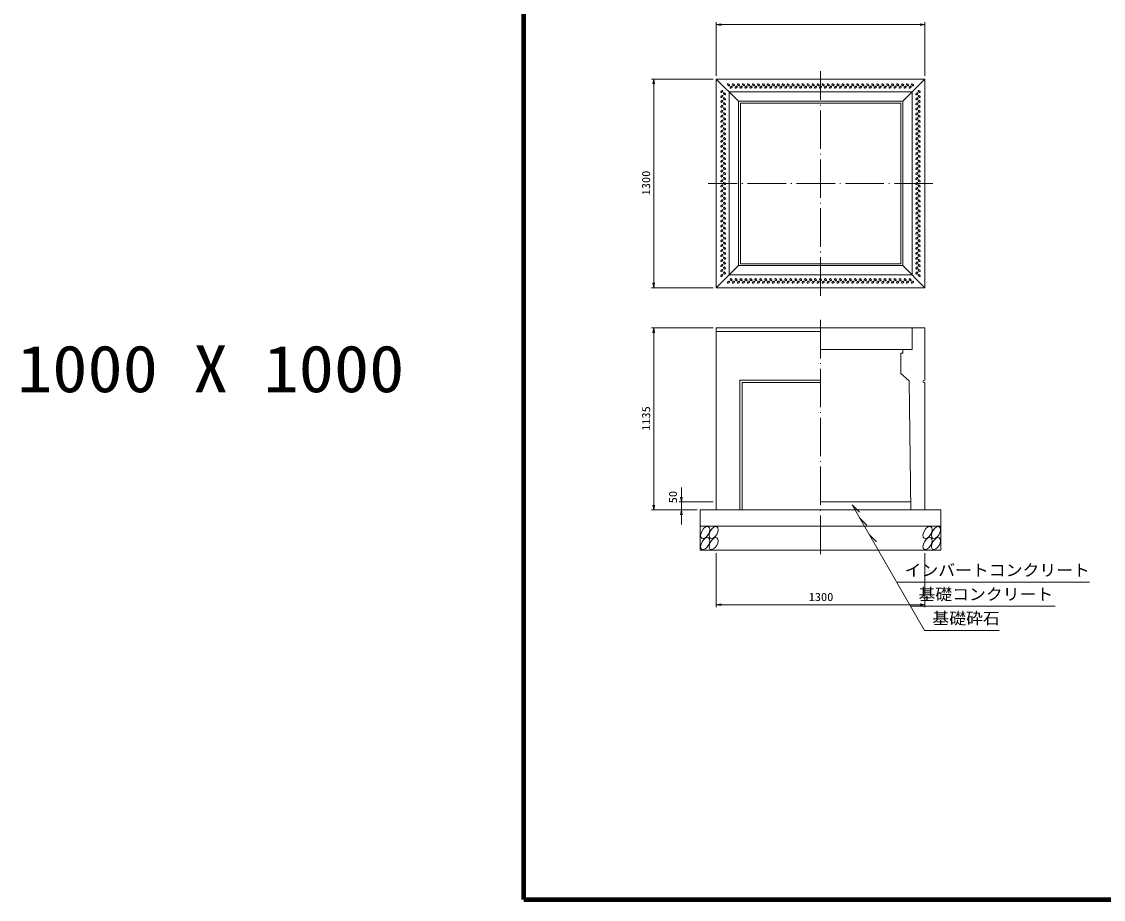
# Model space of a CAD drawing. Units: millimetres, scale not verified. Extents: x -8410 to 41710, y -74801 to 5940.
# Drawn here: x 5280 to 12023, y -74801 to -69332 of the extents above; entities that cross this region are included whole.
import ezdxf
from ezdxf.enums import TextEntityAlignment as Align

# ---------------------------------------------------------------- set-up
doc = ezdxf.new("R2010")
doc.units = ezdxf.units.MM
doc.header["$LTSCALE"] = 20
doc.linetypes.add('LONG_DASHED_DOTTED', pattern=[15.25, 12, -1.5, 0.25, -1.5])
for name, color, linetype, lineweight in [('0-0_グループ[0](0)-D-BMK(0)', 2, 'LONG_DASHED_DOTTED', 13), ('0-1_グループ[0](0)-D-STR(1)', 1, 'Continuous', 13), ('0-2_グループ[0](0)-D-STR-DIM(2)', 7, 'Continuous', 13), ('0-3_グループ[0](0)-D-STR-HTXT(3)', 7, 'Continuous', 13), ('0-5_グループ[0](0)-D-TTL(5)', 2, 'Continuous', 140)]:
    doc.layers.add(name, color=color, linetype=linetype, lineweight=lineweight)
doc.layers.add('0-4_グループ[0](0)-D-STR-TXT(4)', color=7, linetype='Continuous')
doc.layers.add('0-6_グループ[0](0)-D-TTL-TXT(6)', color=7, linetype='Continuous')
doc.styles.add('ＭＳ ゴシック', font='')
doc.styles.get('ＭＳ ゴシック').set_extended_font_data('MS Gothic')

msp = doc.modelspace()

# ---------------------------------------------------------------- linework, layer by layer
at = {"layer": '0-0_グループ[0](0)-D-BMK(0)'}
for p, q in [((10260, -71040), (10260, -69640)), ((10960, -70340), (9560, -70340)), ((10260, -71190), (10260, -72675))]:
    msp.add_line(p, q, dxfattribs=at)
at = {"layer": '0-1_グループ[0](0)-D-STR(1)'}
for p, q in [((9610, -69690), (10910, -69690)), ((9610, -70990), (9610, -69690)), ((9610, -69690), (9748, -69828)), ((10772, -69828), (10910, -69690)), ((10910, -69690), (10910, -70990)), ((9690, -69770), (10830, -69770)), ((9690, -70910), (9690, -69770)), ((10830, -69770), (10830, -70910)), ((9748, -69828), (10772, -69828)), ((9748, -70852), (9748, -69828)), ((9760, -69840), (10760, -69840)), ((9760, -70840), (9760, -69840)), ((10760, -69840), (10760, -70840)), ((10772, -69828), (10772, -70852)), ((9610, -70990), (9748, -70852)), ((10772, -70852), (9748, -70852)), ((10760, -70840), (9760, -70840)), ((10772, -70852), (10910, -70990)), ((10830, -70910), (9690, -70910)), ((10910, -70990), (9610, -70990)), ((10910, -71240), (9610, -71240)), ((9610, -71240), (9610, -72375)), ((10260, -71263.3), (9610, -71263.3)), ((10910, -71240), (10910, -71566.5)), ((10760, -71397), (10760, -71525)), ((9756.5, -71566.5), (9756.5, -72375)), ((9756.5, -71566.5), (10260, -71566.5)), ((9771.5, -71581.5), (9771.5, -72375)), ((9771.5, -71581.5), (10260, -71581.5)), ((10900, -71570), (10910, -71566.5)), ((10910, -71581.5), (10910, -72375)), ((10822.59, -72325), (10260, -72325)), ((11010, -72375), (9510, -72375)), ((9510, -72375), (9510, -72625)), ((11010, -72375), (11010, -72625)), ((11010, -72475), (9510, -72475)), ((11010, -72625), (9510, -72625))]:
    msp.add_line(p, q, dxfattribs=at)
for points in [[(10830, -71240), (10830, -71375), (10260, -71375)], [(10772, -71375), (10772, -71397), (10760, -71397)], [(10760, -71525), (10813, -71570), (10823.22, -72375)], [(10910, -71581.5), (10900, -71578), (10900, -71570)]]:
    msp.add_lwpolyline(points, dxfattribs=at)
for centre, major_axis, ratio in [((9686.5, -69724.75), (-6.01, 6.01), 0.529412), ((9717.5, -69724.75), (-6.01, 6.01), 0.529412), ((9748.5, -69724.75), (-6.01, 6.01), 0.529412), ((9779.5, -69724.75), (-6.01, 6.01), 0.529412), ((9810.5, -69724.75), (-6.01, 6.01), 0.529412), ((9841.5, -69724.75), (-6.01, 6.01), 0.529412), ((9872.5, -69724.75), (-6.01, 6.01), 0.529412), ((9903.5, -69724.75), (-6.01, 6.01), 0.529412), ((9934.5, -69724.75), (-6.01, 6.01), 0.529412), ((9965.5, -69724.75), (-6.01, 6.01), 0.529412), ((9996.5, -69724.75), (-6.01, 6.01), 0.529412), ((10027.5, -69724.75), (-6.01, 6.01), 0.529412), ((10058.5, -69724.75), (-6.01, 6.01), 0.529412), ((10089.5, -69724.75), (-6.01, 6.01), 0.529412), ((10120.5, -69724.75), (-6.01, 6.01), 0.529412), ((10151.5, -69724.75), (-6.01, 6.01), 0.529412), ((10182.5, -69724.75), (-6.01, 6.01), 0.529412), ((10213.5, -69724.75), (-6.01, 6.01), 0.529412), ((10244.5, -69724.75), (-6.01, 6.01), 0.529412), ((10275.5, -69724.75), (-6.01, 6.01), 0.529412), ((10306.5, -69724.75), (-6.01, 6.01), 0.529412), ((10337.5, -69724.75), (-6.01, 6.01), 0.529412), ((10368.5, -69724.75), (-6.01, 6.01), 0.529412), ((10399.5, -69724.75), (-6.01, 6.01), 0.529412), ((10430.5, -69724.75), (-6.01, 6.01), 0.529412), ((10461.5, -69724.75), (-6.01, 6.01), 0.529412), ((10492.5, -69724.75), (-6.01, 6.01), 0.529412), ((10523.5, -69724.75), (-6.01, 6.01), 0.529412), ((10554.5, -69724.75), (-6.01, 6.01), 0.529412), ((10585.5, -69724.75), (-6.01, 6.01), 0.529412), ((10616.5, -69724.75), (-6.01, 6.01), 0.529412), ((10647.5, -69724.75), (-6.01, 6.01), 0.529412), ((10678.5, -69724.75), (-6.01, 6.01), 0.529412), ((10709.5, -69724.75), (-6.01, 6.01), 0.529412), ((10740.5, -69724.75), (-6.01, 6.01), 0.529412), ((10771.5, -69724.75), (-6.01, 6.01), 0.529412), ((10802.5, -69724.75), (-6.01, 6.01), 0.529412), ((10833.5, -69724.75), (-6.01, 6.01), 0.529412), ((9644.75, -69766.5), (-6.01, -6.01), 0.529412), ((9644.75, -69797.5), (-6.01, -6.01), 0.529412), ((9660.25, -69782), (-6.01, 6.01), 0.529412), ((9702, -69740.25), (6.01, 6.01), 0.529412), ((9733, -69740.25), (6.01, 6.01), 0.529412), ((9764, -69740.25), (6.01, 6.01), 0.529412), ((9795, -69740.25), (6.01, 6.01), 0.529412), ((9826, -69740.25), (6.01, 6.01), 0.529412), ((9857, -69740.25), (6.01, 6.01), 0.529412), ((9888, -69740.25), (6.01, 6.01), 0.529412), ((9919, -69740.25), (6.01, 6.01), 0.529412), ((9950, -69740.25), (6.01, 6.01), 0.529412), ((9981, -69740.25), (6.01, 6.01), 0.529412), ((10012, -69740.25), (6.01, 6.01), 0.529412), ((10043, -69740.25), (6.01, 6.01), 0.529412), ((10074, -69740.25), (6.01, 6.01), 0.529412), ((10105, -69740.25), (6.01, 6.01), 0.529412), ((10136, -69740.25), (6.01, 6.01), 0.529412), ((10167, -69740.25), (6.01, 6.01), 0.529412), ((10198, -69740.25), (6.01, 6.01), 0.529412), ((10229, -69740.25), (6.01, 6.01), 0.529412), ((10260, -69740.25), (6.01, 6.01), 0.529412), ((10291, -69740.25), (6.01, 6.01), 0.529412), ((10322, -69740.25), (6.01, 6.01), 0.529412), ((10353, -69740.25), (6.01, 6.01), 0.529412), ((10384, -69740.25), (6.01, 6.01), 0.529412), ((10415, -69740.25), (6.01, 6.01), 0.529412), ((10446, -69740.25), (6.01, 6.01), 0.529412), ((10477, -69740.25), (6.01, 6.01), 0.529412), ((10508, -69740.25), (6.01, 6.01), 0.529412), ((10539, -69740.25), (6.01, 6.01), 0.529412), ((10570, -69740.25), (6.01, 6.01), 0.529412), ((10601, -69740.25), (6.01, 6.01), 0.529412), ((10632, -69740.25), (6.01, 6.01), 0.529412), ((10663, -69740.25), (6.01, 6.01), 0.529412), ((10694, -69740.25), (6.01, 6.01), 0.529412), ((10725, -69740.25), (6.01, 6.01), 0.529412), ((10756, -69740.25), (6.01, 6.01), 0.529412), ((10787, -69740.25), (6.01, 6.01), 0.529412), ((10818, -69740.25), (6.01, 6.01), 0.529412), ((10859.75, -69782), (6.01, 6.01), 0.529412), ((10875.25, -69766.5), (6.01, -6.01), 0.529412), ((10875.25, -69797.5), (6.01, -6.01), 0.529412), ((9644.75, -69828.5), (-6.01, -6.01), 0.529412), ((9644.75, -69859.5), (-6.01, -6.01), 0.529412), ((9660.25, -69813), (-6.01, 6.01), 0.529412), ((9660.25, -69844), (-6.01, 6.01), 0.529412), ((10859.75, -69813), (6.01, 6.01), 0.529412), ((10859.75, -69844), (6.01, 6.01), 0.529412), ((10875.25, -69828.5), (6.01, -6.01), 0.529412), ((10875.25, -69859.5), (6.01, -6.01), 0.529412), ((9644.75, -69890.5), (-6.01, -6.01), 0.529412), ((9644.75, -69921.5), (-6.01, -6.01), 0.529412), ((9660.25, -69875), (-6.01, 6.01), 0.529412), ((9660.25, -69906), (-6.01, 6.01), 0.529412), ((10859.75, -69875), (6.01, 6.01), 0.529412), ((10859.75, -69906), (6.01, 6.01), 0.529412), ((10875.25, -69890.5), (6.01, -6.01), 0.529412), ((10875.25, -69921.5), (6.01, -6.01), 0.529412), ((9644.75, -69952.5), (-6.01, -6.01), 0.529412), ((9644.75, -69983.5), (-6.01, -6.01), 0.529412), ((9660.25, -69937), (-6.01, 6.01), 0.529412), ((9660.25, -69968), (-6.01, 6.01), 0.529412), ((9660.25, -69999), (-6.01, 6.01), 0.529412), ((10859.75, -69937), (6.01, 6.01), 0.529412), ((10859.75, -69968), (6.01, 6.01), 0.529412), ((10859.75, -69999), (6.01, 6.01), 0.529412), ((10875.25, -69952.5), (6.01, -6.01), 0.529412), ((10875.25, -69983.5), (6.01, -6.01), 0.529412), ((9644.75, -70014.5), (-6.01, -6.01), 0.529412), ((9644.75, -70045.5), (-6.01, -6.01), 0.529412), ((9660.25, -70030), (-6.01, 6.01), 0.529412), ((9660.25, -70061), (-6.01, 6.01), 0.529412), ((10859.75, -70030), (6.01, 6.01), 0.529412), ((10859.75, -70061), (6.01, 6.01), 0.529412), ((10875.25, -70014.5), (6.01, -6.01), 0.529412), ((10875.25, -70045.5), (6.01, -6.01), 0.529412), ((9644.75, -70076.5), (-6.01, -6.01), 0.529412), ((9644.75, -70107.5), (-6.01, -6.01), 0.529412), ((9660.25, -70092), (-6.01, 6.01), 0.529412), ((9660.25, -70123), (-6.01, 6.01), 0.529412), ((10859.75, -70092), (6.01, 6.01), 0.529412), ((10859.75, -70123), (6.01, 6.01), 0.529412), ((10875.25, -70076.5), (6.01, -6.01), 0.529412), ((10875.25, -70107.5), (6.01, -6.01), 0.529412), ((9644.75, -70138.5), (-6.01, -6.01), 0.529412), ((9644.75, -70169.5), (-6.01, -6.01), 0.529412), ((9644.75, -70200.5), (-6.01, -6.01), 0.529412), ((9660.25, -70154), (-6.01, 6.01), 0.529412), ((9660.25, -70185), (-6.01, 6.01), 0.529412), ((10859.75, -70154), (6.01, 6.01), 0.529412), ((10859.75, -70185), (6.01, 6.01), 0.529412), ((10875.25, -70138.5), (6.01, -6.01), 0.529412), ((10875.25, -70169.5), (6.01, -6.01), 0.529412), ((10875.25, -70200.5), (6.01, -6.01), 0.529412), ((9644.75, -70231.5), (-6.01, -6.01), 0.529412), ((9644.75, -70262.5), (-6.01, -6.01), 0.529412), ((9660.25, -70216), (-6.01, 6.01), 0.529412), ((9660.25, -70247), (-6.01, 6.01), 0.529412), ((10859.75, -70216), (6.01, 6.01), 0.529412), ((10859.75, -70247), (6.01, 6.01), 0.529412), ((10875.25, -70231.5), (6.01, -6.01), 0.529412), ((10875.25, -70262.5), (6.01, -6.01), 0.529412), ((9644.75, -70293.5), (-6.01, -6.01), 0.529412), ((9644.75, -70324.5), (-6.01, -6.01), 0.529412), ((9660.25, -70278), (-6.01, 6.01), 0.529412), ((9660.25, -70309), (-6.01, 6.01), 0.529412), ((10859.75, -70278), (6.01, 6.01), 0.529412), ((10859.75, -70309), (6.01, 6.01), 0.529412), ((10875.25, -70293.5), (6.01, -6.01), 0.529412), ((10875.25, -70324.5), (6.01, -6.01), 0.529412), ((9644.75, -70355.5), (-6.01, -6.01), 0.529412), ((9644.75, -70386.5), (-6.01, -6.01), 0.529412), ((9660.25, -70340), (-6.01, 6.01), 0.529412), ((9660.25, -70371), (-6.01, 6.01), 0.529412), ((9660.25, -70402), (-6.01, 6.01), 0.529412), ((10859.75, -70340), (6.01, 6.01), 0.529412), ((10859.75, -70371), (6.01, 6.01), 0.529412), ((10859.75, -70402), (6.01, 6.01), 0.529412), ((10875.25, -70355.5), (6.01, -6.01), 0.529412), ((10875.25, -70386.5), (6.01, -6.01), 0.529412), ((9644.75, -70417.5), (-6.01, -6.01), 0.529412), ((9644.75, -70448.5), (-6.01, -6.01), 0.529412), ((9660.25, -70433), (-6.01, 6.01), 0.529412), ((9660.25, -70464), (-6.01, 6.01), 0.529412), ((10859.75, -70433), (6.01, 6.01), 0.529412), ((10859.75, -70464), (6.01, 6.01), 0.529412), ((10875.25, -70417.5), (6.01, -6.01), 0.529412), ((10875.25, -70448.5), (6.01, -6.01), 0.529412), ((9644.75, -70479.5), (-6.01, -6.01), 0.529412), ((9644.75, -70510.5), (-6.01, -6.01), 0.529412), ((9644.75, -70541.5), (-6.01, -6.01), 0.529412), ((9660.25, -70495), (-6.01, 6.01), 0.529412), ((9660.25, -70526), (-6.01, 6.01), 0.529412), ((10859.75, -70495), (6.01, 6.01), 0.529412), ((10859.75, -70526), (6.01, 6.01), 0.529412), ((10875.25, -70479.5), (6.01, -6.01), 0.529412), ((10875.25, -70510.5), (6.01, -6.01), 0.529412), ((10875.25, -70541.5), (6.01, -6.01), 0.529412), ((9644.75, -70572.5), (-6.01, -6.01), 0.529412), ((9644.75, -70603.5), (-6.01, -6.01), 0.529412), ((9660.25, -70557), (-6.01, 6.01), 0.529412), ((9660.25, -70588), (-6.01, 6.01), 0.529412), ((10859.75, -70557), (6.01, 6.01), 0.529412), ((10859.75, -70588), (6.01, 6.01), 0.529412), ((10875.25, -70572.5), (6.01, -6.01), 0.529412), ((10875.25, -70603.5), (6.01, -6.01), 0.529412), ((9644.75, -70634.5), (-6.01, -6.01), 0.529412), ((9644.75, -70665.5), (-6.01, -6.01), 0.529412), ((9660.25, -70619), (-6.01, 6.01), 0.529412), ((9660.25, -70650), (-6.01, 6.01), 0.529412), ((10859.75, -70619), (6.01, 6.01), 0.529412), ((10859.75, -70650), (6.01, 6.01), 0.529412), ((10875.25, -70634.5), (6.01, -6.01), 0.529412), ((10875.25, -70665.5), (6.01, -6.01), 0.529412), ((9644.75, -70696.5), (-6.01, -6.01), 0.529412), ((9644.75, -70727.5), (-6.01, -6.01), 0.529412), ((9660.25, -70681), (-6.01, 6.01), 0.529412), ((9660.25, -70712), (-6.01, 6.01), 0.529412), ((9660.25, -70743), (-6.01, 6.01), 0.529412), ((10859.75, -70681), (6.01, 6.01), 0.529412), ((10859.75, -70712), (6.01, 6.01), 0.529412), ((10859.75, -70743), (6.01, 6.01), 0.529412), ((10875.25, -70696.5), (6.01, -6.01), 0.529412), ((10875.25, -70727.5), (6.01, -6.01), 0.529412), ((9644.75, -70758.5), (-6.01, -6.01), 0.529412), ((9644.75, -70789.5), (-6.01, -6.01), 0.529412), ((9660.25, -70774), (-6.01, 6.01), 0.529412), ((9660.25, -70805), (-6.01, 6.01), 0.529412), ((10859.75, -70774), (6.01, 6.01), 0.529412), ((10859.75, -70805), (6.01, 6.01), 0.529412), ((10875.25, -70758.5), (6.01, -6.01), 0.529412), ((10875.25, -70789.5), (6.01, -6.01), 0.529412), ((9644.75, -70820.5), (-6.01, -6.01), 0.529412), ((9644.75, -70851.5), (-6.01, -6.01), 0.529412), ((9660.25, -70836), (-6.01, 6.01), 0.529412), ((9660.25, -70867), (-6.01, 6.01), 0.529412), ((10859.75, -70836), (6.01, 6.01), 0.529412), ((10859.75, -70867), (6.01, 6.01), 0.529412), ((10875.25, -70820.5), (6.01, -6.01), 0.529412), ((10875.25, -70851.5), (6.01, -6.01), 0.529412), ((9644.75, -70882.5), (-6.01, -6.01), 0.529412), ((9644.75, -70913.5), (-6.01, -6.01), 0.529412), ((9660.25, -70898), (-6.01, 6.01), 0.529412), ((9702, -70939.75), (6.01, -6.01), 0.529412), ((9733, -70939.75), (6.01, -6.01), 0.529412), ((9764, -70939.75), (6.01, -6.01), 0.529412), ((9795, -70939.75), (6.01, -6.01), 0.529412), ((9826, -70939.75), (6.01, -6.01), 0.529412), ((9857, -70939.75), (6.01, -6.01), 0.529412), ((9888, -70939.75), (6.01, -6.01), 0.529412), ((9919, -70939.75), (6.01, -6.01), 0.529412), ((9950, -70939.75), (6.01, -6.01), 0.529412), ((9981, -70939.75), (6.01, -6.01), 0.529412), ((10012, -70939.75), (6.01, -6.01), 0.529412), ((10043, -70939.75), (6.01, -6.01), 0.529412), ((10074, -70939.75), (6.01, -6.01), 0.529412), ((10105, -70939.75), (6.01, -6.01), 0.529412), ((10136, -70939.75), (6.01, -6.01), 0.529412), ((10167, -70939.75), (6.01, -6.01), 0.529412), ((10198, -70939.75), (6.01, -6.01), 0.529412), ((10229, -70939.75), (6.01, -6.01), 0.529412), ((10260, -70939.75), (6.01, -6.01), 0.529412), ((10291, -70939.75), (6.01, -6.01), 0.529412), ((10322, -70939.75), (6.01, -6.01), 0.529412), ((10353, -70939.75), (6.01, -6.01), 0.529412), ((10384, -70939.75), (6.01, -6.01), 0.529412), ((10415, -70939.75), (6.01, -6.01), 0.529412), ((10446, -70939.75), (6.01, -6.01), 0.529412), ((10477, -70939.75), (6.01, -6.01), 0.529412), ((10508, -70939.75), (6.01, -6.01), 0.529412), ((10539, -70939.75), (6.01, -6.01), 0.529412), ((10570, -70939.75), (6.01, -6.01), 0.529412), ((10601, -70939.75), (6.01, -6.01), 0.529412), ((10632, -70939.75), (6.01, -6.01), 0.529412), ((10663, -70939.75), (6.01, -6.01), 0.529412), ((10694, -70939.75), (6.01, -6.01), 0.529412), ((10725, -70939.75), (6.01, -6.01), 0.529412), ((10756, -70939.75), (6.01, -6.01), 0.529412), ((10787, -70939.75), (6.01, -6.01), 0.529412), ((10818, -70939.75), (6.01, -6.01), 0.529412), ((10859.75, -70898), (6.01, 6.01), 0.529412), ((10875.25, -70882.5), (6.01, -6.01), 0.529412), ((10875.25, -70913.5), (6.01, -6.01), 0.529412), ((9686.5, -70955.25), (-6.01, -6.01), 0.529412), ((9717.5, -70955.25), (-6.01, -6.01), 0.529412), ((9748.5, -70955.25), (-6.01, -6.01), 0.529412), ((9779.5, -70955.25), (-6.01, -6.01), 0.529412), ((9810.5, -70955.25), (-6.01, -6.01), 0.529412), ((9841.5, -70955.25), (-6.01, -6.01), 0.529412), ((9872.5, -70955.25), (-6.01, -6.01), 0.529412), ((9903.5, -70955.25), (-6.01, -6.01), 0.529412), ((9934.5, -70955.25), (-6.01, -6.01), 0.529412), ((9965.5, -70955.25), (-6.01, -6.01), 0.529412), ((9996.5, -70955.25), (-6.01, -6.01), 0.529412), ((10027.5, -70955.25), (-6.01, -6.01), 0.529412), ((10058.5, -70955.25), (-6.01, -6.01), 0.529412), ((10089.5, -70955.25), (-6.01, -6.01), 0.529412), ((10120.5, -70955.25), (-6.01, -6.01), 0.529412), ((10151.5, -70955.25), (-6.01, -6.01), 0.529412), ((10182.5, -70955.25), (-6.01, -6.01), 0.529412), ((10213.5, -70955.25), (-6.01, -6.01), 0.529412), ((10244.5, -70955.25), (-6.01, -6.01), 0.529412), ((10275.5, -70955.25), (-6.01, -6.01), 0.529412), ((10306.5, -70955.25), (-6.01, -6.01), 0.529412), ((10337.5, -70955.25), (-6.01, -6.01), 0.529412), ((10368.5, -70955.25), (-6.01, -6.01), 0.529412), ((10399.5, -70955.25), (-6.01, -6.01), 0.529412), ((10430.5, -70955.25), (-6.01, -6.01), 0.529412), ((10461.5, -70955.25), (-6.01, -6.01), 0.529412), ((10492.5, -70955.25), (-6.01, -6.01), 0.529412), ((10523.5, -70955.25), (-6.01, -6.01), 0.529412), ((10554.5, -70955.25), (-6.01, -6.01), 0.529412), ((10585.5, -70955.25), (-6.01, -6.01), 0.529412), ((10616.5, -70955.25), (-6.01, -6.01), 0.529412), ((10647.5, -70955.25), (-6.01, -6.01), 0.529412), ((10678.5, -70955.25), (-6.01, -6.01), 0.529412), ((10709.5, -70955.25), (-6.01, -6.01), 0.529412), ((10740.5, -70955.25), (-6.01, -6.01), 0.529412), ((10771.5, -70955.25), (-6.01, -6.01), 0.529412), ((10802.5, -70955.25), (-6.01, -6.01), 0.529412), ((10833.5, -70955.25), (-6.01, -6.01), 0.529412), ((9540.65, -72515.5), (-20.62, -35.72), 0.545455), ((9593.15, -72515.5), (-20.62, -35.72), 0.545455), ((10926.65, -72515.5), (-20.62, -35.72), 0.545455), ((10979.15, -72515.5), (-20.62, -35.72), 0.545455), ((9540.65, -72584.5), (-20.62, -35.72), 0.545455), ((9593.15, -72584.5), (-20.62, -35.72), 0.545455), ((10926.65, -72584.5), (-20.62, -35.72), 0.545455), ((10979.15, -72584.5), (-20.62, -35.72), 0.545455)]:
    msp.add_ellipse(centre, major_axis=major_axis, ratio=ratio, dxfattribs=at)
at = {"layer": '0-2_グループ[0](0)-D-STR-DIM(2)'}
for p, q in [((9610, -69670), (9610, -69335)), ((9610, -69350), (10910, -69350)), ((10910, -69670), (10910, -69335)), ((9590, -69690), (9205, -69690)), ((9220, -70990), (9220, -69690)), ((9590, -70990), (9205, -70990)), ((9590, -71240), (9205, -71240)), ((9220, -72375), (9220, -71240)), ((9392.48, -72465), (9392.48, -72235)), ((9392.48, -72325), (9392.48, -72235)), ((9590, -72325), (9377.48, -72325)), ((9490, -72375), (9205, -72375)), ((9490, -72375), (9377.48, -72375)), ((9392.48, -72465), (9392.48, -72375)), ((9610, -72645), (9610, -72980)), ((10910, -72645), (10910, -72980)), ((9610, -72965), (10910, -72965))]:
    msp.add_line(p, q, dxfattribs=at)
for points in [[(9640, -69345), (9610, -69350), (9640, -69355)], [(10880, -69355), (10910, -69350), (10880, -69345)], [(9225, -69720), (9220, -69690), (9215, -69720)], [(9215, -70960), (9220, -70990), (9225, -70960)], [(9225, -71270), (9220, -71240), (9215, -71270)], [(9215, -72345), (9220, -72375), (9225, -72345)], [(9387.48, -72295), (9392.48, -72325), (9397.48, -72295)], [(9397.48, -72405), (9392.48, -72375), (9387.48, -72405)], [(9640, -72960), (9610, -72965), (9640, -72970)], [(10880, -72970), (10910, -72965), (10880, -72960)]]:
    msp.add_lwpolyline(points, dxfattribs=at)
at = {"layer": '0-3_グループ[0](0)-D-STR-HTXT(3)'}
for p, q in [((10455.9, -72341.82), (10908.07, -73125)), ((10455.9, -72341.82), (10501.65, -72387.58)), ((10503.11, -72423.59), (10548.86, -72469.35)), ((10563.78, -72528.68), (10609.53, -72574.43)), ((10734.86, -72825), (11935.46, -72825)), ((10821.47, -72975), (11722.93, -72975)), ((10908.07, -73125), (11372.26, -73125))]:
    msp.add_line(p, q, dxfattribs=at)
at = {"layer": '0-5_グループ[0](0)-D-TTL(5)'}
for q in [(8410, -47940), (34310, -74801.43), (34310, -74801.43)]:
    msp.add_line((8410, -74801.43), q, dxfattribs=at)

# ---------------------------------------------------------------- texts
at = {"layer": '0-2_グループ[0](0)-D-STR-DIM(2)', "style": 'ＭＳ ゴシック', "width": 1.1}
for s, p in [('1300', (9213, -70414.2)), ('1135', (9213, -71881.7)), ('50', (9380.47, -72333.3))]:
    msp.add_text(s, height=51.32, rotation=90, dxfattribs=at).set_placement(p, align=Align.BOTTOM_LEFT)
msp.add_text('1300', height=51.32, dxfattribs=at).set_placement((10185.8, -72958), align=Align.BOTTOM_LEFT)
at = {"layer": '0-4_グループ[0](0)-D-STR-TXT(4)', "style": 'ＭＳ ゴシック', "width": 1.05}
for s, p in [('インバートコンクリート', (10783.57, -72808.68)), ('基礎コンクリート', (10870.17, -72958.68)), ('基礎砕石', (10956.77, -73108.68))]:
    msp.add_text(s, height=73.31, dxfattribs=at).set_placement(p, align=Align.BOTTOM_LEFT)
at = {"layer": '0-6_グループ[0](0)-D-TTL-TXT(6)', "style": 'ＭＳ ゴシック', "width": 1.1}
msp.add_text('1000 X 1000', height=293.3, dxfattribs=at).set_placement((5251, -71729.18), align=Align.BOTTOM_LEFT)

doc.saveas('drawing.dxf')
